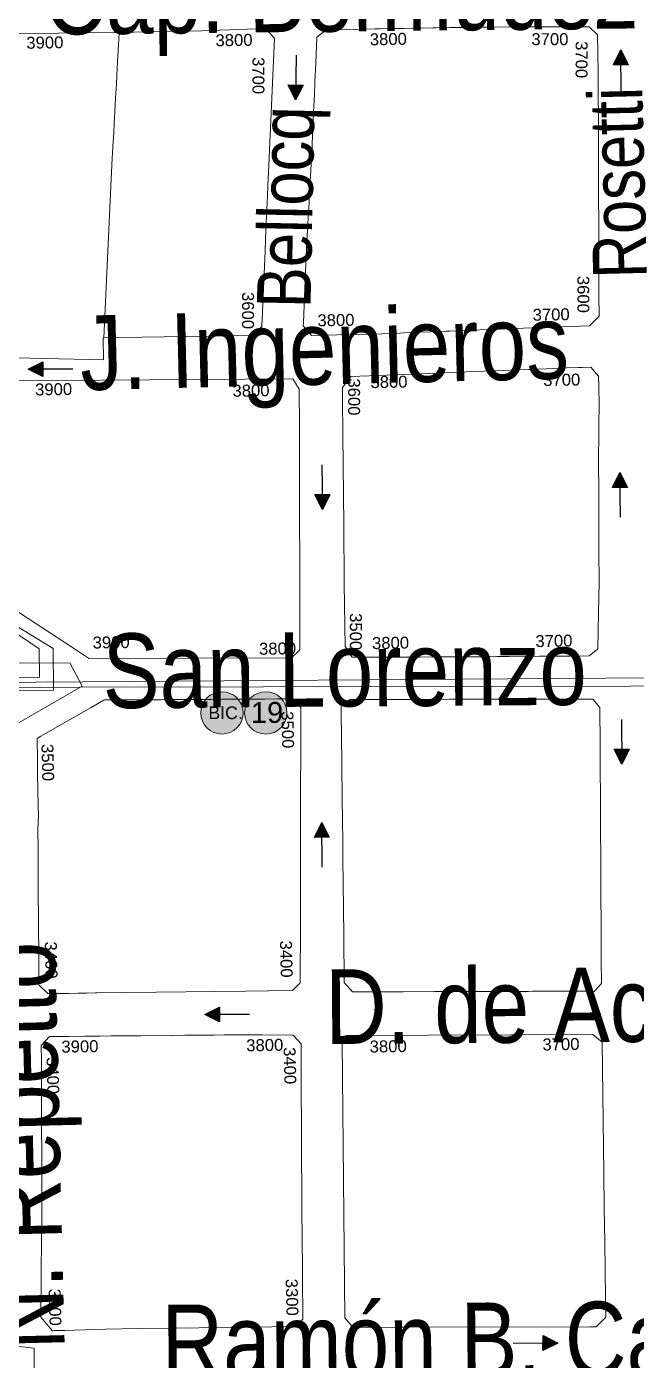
# Model space of a CAD drawing. Header units: millimetres. Extents: x 11558 to 23675, y 49449 to 61482.
# Drawn here: x 17450.5 to 17655, y 57226 to 57673.1 of the extents above; entities that cross this region are included whole.
import ezdxf

# ---------------------------------------------------------------- set-up
doc = ezdxf.new("R2010")
doc.units = ezdxf.units.MM
for name, color, linetype in [('0. autopistas', 254, 'Continuous'), ('0. plano base - nombres calles', 22, 'Continuous'), ('0. Plano Base - PLANO', 254, 'Continuous'), ('0. Plano base - sentido calles', 253, 'Continuous'), ('7. puesta en valor CC la lucila', 212, 'Continuous'), ('numeración', 7, 'Continuous')]:
    doc.layers.add(name, color=color, linetype=linetype)
for name, color, linetype, true_color in [('Linea 19 Estación Carapachay', 7, 'Continuous', 0xa80000), ('Linea 19 Plaza Miserere', 7, 'Continuous', 0x575757), ('Linea 59 Por Barrio Golf VUELTA', 7, 'Continuous', 0xffd147), ('Linea 59 Por la Lucila VUELTA', 7, 'Continuous', 0xffc20a)]:
    doc.layers.add(name, color=color, linetype=linetype, true_color=true_color)
doc.layers.add('Linea Bicentenario Nueva', color=7, linetype='Continuous', true_color=0x0000cc, transparency=0.05)
doc.layers.get('7. puesta en valor CC la lucila').off()
doc.styles.get("Standard").update_dxf_attribs({"font": 'arial.ttf'})

# ---------------------------------------------------------------- blocks, each defined once
blk = doc.blocks.new('MANZANAS')
at = {"layer": '0. Plano Base - PLANO', "color": 0, "linetype": 'Continuous', "lineweight": 5}
for points in [[(5636194.37, 6180329.48), (5636186.83, 6180325.34), (5636182.82, 6180326.97), (5636182.36, 6180327.96), (5636175.13, 6180343.49), (5636170.93, 6180352.53), (5636166.83, 6180361.66), (5636166.37, 6180362.69), (5636164.48, 6180366.88), (5636163.98, 6180368), (5636162.7, 6180370.85), (5636160.24, 6180376.26), (5636158.73, 6180379.58), (5636157.57, 6180382.09), (5636157.48, 6180382.27), (5636156.18, 6180385.06), (5636155.49, 6180386.56), (5636154.43, 6180388.83), (5636152.85, 6180392.24), (5636151.35, 6180395.47), (5636150.12, 6180398.1), (5636148.98, 6180400.55), (5636148.59, 6180401.39), (5636145.99, 6180406.98), (5636142.29, 6180414.95), (5636143.82, 6180418.45), (5636143.83, 6180418.5), (5636145.35, 6180419.33), (5636150.04, 6180421.87), (5636154.81, 6180424.46), (5636158.33, 6180426.37), (5636159.92, 6180427.24), (5636164.23, 6180429.57), (5636166.71, 6180430.92), (5636166.77, 6180430.95), (5636169.41, 6180432.38), (5636171.1, 6180433.3), (5636171.92, 6180433.75), (5636175.37, 6180435.62), (5636175.56, 6180435.72), (5636176.18, 6180436.06), (5636176.38, 6180436.17), (5636180.4, 6180438.34), (5636180.91, 6180438.62), (5636184.35, 6180440.49), (5636187.57, 6180442.22), (5636191.03, 6180444.07), (5636193.23, 6180445.23), (5636199.46, 6180448.5), (5636202.07, 6180449.87), (5636207.09, 6180452.51), (5636208.73, 6180453.37), (5636212.7, 6180455.45), (5636218.93, 6180458.7), (5636220.26, 6180459.39), (5636221.73, 6180460.14), (5636225.45, 6180459), (5636225.51, 6180458.98), (5636225.63, 6180458.75), (5636228.12, 6180454.16), (5636229.01, 6180452.52), (5636231.03, 6180448.81), (5636232.75, 6180445.52), (5636232.9, 6180445.23), (5636236.05, 6180439.22), (5636237.36, 6180436.74), (5636242.06, 6180427.77), (5636246.63, 6180419.05), (5636251.29, 6180410.15), (5636254.35, 6180404.32), (5636255.96, 6180401.25), (5636256.48, 6180400.25), (5636260.34, 6180392.89), (5636260.71, 6180392.19), (5636266.06, 6180381.97), (5636269.42, 6180375.56), (5636268.07, 6180371.17), (5636262.2, 6180367.95), (5636253.4, 6180362.93), (5636251.25, 6180361.71), (5636248.79, 6180360.31), (5636244.91, 6180358.1), (5636239.2, 6180354.84), (5636236.01, 6180353.02), (5636233.03, 6180351.32), (5636227.32, 6180348.07), (5636226.16, 6180347.41), (5636224.91, 6180346.69), (5636221.61, 6180344.81), (5636218.48, 6180343.03), (5636216.16, 6180341.7), (5636214.07, 6180340.52), (5636212.8, 6180339.79), (5636209.79, 6180338.08), (5636205.52, 6180335.64), (5636201.75, 6180333.52)], [(5636136.63, 6180298.66), (5636125.3, 6180292.58), (5636102.98, 6180340.92), (5636100.09, 6180347.32), (5636098.63, 6180350.54), (5636098.44, 6180350.97), (5636096.64, 6180354.97), (5636095.15, 6180358.26), (5636094.66, 6180359.35), (5636093.58, 6180361.75), (5636091.8, 6180365.69), (5636089.9, 6180369.91), (5636087.64, 6180374.92), (5636084.41, 6180382.05), (5636083.68, 6180383.68), (5636082.72, 6180385.8), (5636091.39, 6180390.5), (5636106.98, 6180398.94), (5636125.6, 6180409.56), (5636129.82, 6180408.07), (5636147.75, 6180369.47), (5636150.64, 6180363.24), (5636152.09, 6180360.12), (5636156.84, 6180349.9), (5636159.93, 6180343.24), (5636170.59, 6180320.31), (5636169.21, 6180316.16)], [(5636128.63, 6180285.96), (5636092.96, 6180268.41), (5636089.65, 6180269.56), (5636059.01, 6180334.07), (5636044.21, 6180365.24), (5636064.78, 6180376.2), (5636073.44, 6180380.82), (5636082.72, 6180385.8), (5636083.68, 6180383.68), (5636084.41, 6180382.05), (5636087.64, 6180374.92), (5636089.9, 6180369.91), (5636091.8, 6180365.69), (5636093.58, 6180361.75), (5636094.66, 6180359.35), (5636095.15, 6180358.26), (5636096.64, 6180354.97), (5636098.44, 6180350.97), (5636098.63, 6180350.54), (5636100.09, 6180347.32), (5636102.98, 6180340.92), (5636125.3, 6180292.58), (5636125.15, 6180292.5)], [(5636260.56, 6180242.12), (5636248.56, 6180235.85), (5636248.5, 6180235.95), (5636247.35, 6180236.59), (5636245.75, 6180237.48), (5636244.88, 6180237.97), (5636234.94, 6180256.55), (5636225.59, 6180274.15), (5636225.51, 6180274.31), (5636221.04, 6180282.72), (5636216.12, 6180291.99), (5636211.55, 6180300.58), (5636205.7, 6180311.59), (5636204.24, 6180314.35), (5636204.08, 6180314.64), (5636204.86, 6180319.2), (5636212.83, 6180323.75), (5636223.2, 6180329.69), (5636232.16, 6180334.82), (5636240.57, 6180339.63), (5636249.32, 6180344.62), (5636253.03, 6180346.74), (5636253.47, 6180346.99), (5636256.76, 6180348.87), (5636257.04, 6180349.03), (5636257.92, 6180349.53), (5636261.87, 6180351.79), (5636267.7, 6180355.12), (5636271.22, 6180357.13), (5636272.28, 6180357.73), (5636274.81, 6180359.17), (5636278.55, 6180357.68), (5636280.14, 6180354.77), (5636283.45, 6180348.73), (5636283.91, 6180347.79), (5636285.46, 6180344.63), (5636287.18, 6180341.09), (5636291.82, 6180332.14), (5636292.13, 6180331.54), (5636296.1, 6180323.95), (5636296.41, 6180323.37), (5636301.06, 6180314.49), (5636305.73, 6180305.58), (5636310.5, 6180296.46), (5636315.09, 6180287.24), (5636320.44, 6180276.37), (5636318.97, 6180272.94), (5636313.24, 6180269.9), (5636312, 6180269.25), (5636308.67, 6180267.49), (5636304.25, 6180265.16), (5636295.3, 6180260.42), (5636291.58, 6180258.46), (5636286.95, 6180256.01), (5636286.57, 6180255.81), (5636277.98, 6180251.27), (5636275.09, 6180249.75), (5636268.82, 6180246.43)], [(5636230.68, 6180226.36), (5636170.47, 6180194.85), (5636170.31, 6180194.86), (5636165.07, 6180195.39), (5636134.97, 6180198.42), (5636131.56, 6180200.73), (5636103.45, 6180261.67), (5636104.83, 6180265.64), (5636131.14, 6180279.54), (5636187.96, 6180309.56), (5636191.46, 6180307.48), (5636197.34, 6180296.23), (5636198.71, 6180293.61), (5636213.39, 6180265.54), (5636216.57, 6180259.46), (5636231.93, 6180230.08)], [(5636306.25, 6180139.45), (5636300.47, 6180136.43), (5636296.57, 6180137.89), (5636289.14, 6180151.8), (5636280.85, 6180167.32), (5636279.9, 6180169.1), (5636278.02, 6180172.63), (5636277.35, 6180173.88), (5636277.19, 6180174.18), (5636276.16, 6180176.1), (5636275.31, 6180177.69), (5636275.22, 6180177.87), (5636274.89, 6180178.49), (5636270.45, 6180186.79), (5636267.91, 6180191.55), (5636266.75, 6180193.73), (5636266.19, 6180194.77), (5636265.9, 6180195.32), (5636263.65, 6180199.53), (5636262.14, 6180202.35), (5636261.28, 6180203.97), (5636258.17, 6180209.79), (5636253.56, 6180218.41), (5636252.85, 6180219.74), (5636252.92, 6180219.88), (5636254.51, 6180223.03), (5636262.59, 6180227.23), (5636271.49, 6180231.87), (5636281.01, 6180236.83), (5636284.07, 6180238.43), (5636287.3, 6180240.11), (5636290.09, 6180241.56), (5636293.31, 6180243.24), (5636296.53, 6180244.91), (5636297.98, 6180245.67), (5636305.28, 6180249.47), (5636312.68, 6180253.33), (5636320.34, 6180257.32), (5636322.35, 6180258.36), (5636324.44, 6180259.45), (5636326.75, 6180260.66), (5636330.15, 6180259.27), (5636331.54, 6180256.64), (5636334.49, 6180251.01), (5636340.98, 6180238.69), (5636342.94, 6180234.98), (5636345.09, 6180230.89), (5636346.85, 6180227.55), (5636356.02, 6180210.13), (5636358.27, 6180205.85), (5636365.34, 6180192.42), (5636365.55, 6180192.04), (5636369.52, 6180184.5), (5636369.89, 6180183.78), (5636372.98, 6180177.91), (5636373.3, 6180177.45), (5636372.36, 6180173.91), (5636371.66, 6180173.66), (5636364.24, 6180169.78), (5636360.76, 6180167.96), (5636359.59, 6180167.35), (5636353.95, 6180164.4), (5636352.78, 6180163.79), (5636343.47, 6180158.92), (5636334.17, 6180154.05), (5636324.86, 6180149.19), (5636315.55, 6180144.32)], [(5636211.18, 6180089.36), (5636210.08, 6180088.78), (5636206.04, 6180090.01), (5636205.53, 6180090.98), (5636203.85, 6180094.15), (5636202.58, 6180096.56), (5636201.2, 6180099.17), (5636199.98, 6180101.49), (5636198.14, 6180104.96), (5636189.04, 6180122.2), (5636185.67, 6180128.58), (5636184.36, 6180131.05), (5636182.16, 6180135.23), (5636180.32, 6180139.03), (5636180.11, 6180139.47), (5636179.89, 6180139.89), (5636178.01, 6180143.35), (5636175.61, 6180147.77), (5636175.41, 6180148.14), (5636175.28, 6180148.39), (5636173.14, 6180152.36), (5636170.84, 6180156.64), (5636167.39, 6180163.05), (5636168.17, 6180164.24), (5636168.66, 6180165.03), (5636178.72, 6180180.63), (5636181.35, 6180184.71), (5636181.48, 6180184.91), (5636192.19, 6180190.51), (5636195.59, 6180192.29), (5636198.48, 6180193.82), (5636201.54, 6180195.43), (5636207.11, 6180198.37), (5636210.26, 6180200.03), (5636210.71, 6180200.26), (5636213.4, 6180201.68), (5636216.45, 6180203.29), (5636219.76, 6180205.04), (5636223.04, 6180206.76), (5636225.97, 6180208.31), (5636229.11, 6180209.96), (5636232.68, 6180211.85), (5636237.13, 6180214.19), (5636241.19, 6180213), (5636242.82, 6180209.83), (5636244.22, 6180207.11), (5636245.63, 6180204.37), (5636248.63, 6180198.52), (5636253.15, 6180189.74), (5636253.27, 6180189.51), (5636257.91, 6180180.51), (5636262.26, 6180172.1), (5636266.93, 6180163.07), (5636267.15, 6180162.64), (5636271.28, 6180154.66), (5636275.86, 6180145.83), (5636276.28, 6180145.01), (5636277.43, 6180142.79), (5636280.39, 6180137.06), (5636281.61, 6180134.7), (5636283.51, 6180131.03), (5636282.44, 6180127.53), (5636275.28, 6180123.72), (5636275.09, 6180123.62), (5636268.48, 6180120.11), (5636259.52, 6180115.33), (5636250.88, 6180110.72), (5636242.19, 6180106.04), (5636233.29, 6180101.26), (5636224.48, 6180096.52), (5636224.14, 6180096.34), (5636221.52, 6180094.93), (5636221.4, 6180094.86), (5636220.19, 6180094.21), (5636218.9, 6180093.52), (5636216.13, 6180092.03), (5636212.92, 6180090.3), (5636212.03, 6180089.83), (5636211.55, 6180089.56)], [(5636365.84, 6180043.66), (5636352.56, 6180036.72), (5636348.53, 6180038.27), (5636305.12, 6180119.85), (5636305.44, 6180122.5), (5636378.6, 6180160.94), (5636382.51, 6180160.02), (5636403.28, 6180121.33), (5636408.87, 6180110.92), (5636414.09, 6180101.19), (5636414.15, 6180101.08), (5636418.67, 6180092.68), (5636423.22, 6180084.19), (5636426.12, 6180078.8), (5636424.72, 6180074.43), (5636422.88, 6180073.47), (5636369.18, 6180045.4), (5636366.74, 6180044.13)], [(5636264.16, 6179989.56), (5636263.55, 6179989.22), (5636257.94, 6179991.45), (5636252.89, 6180001.43), (5636250.96, 6180005.25), (5636246.49, 6180014.07), (5636241.75, 6180023.44), (5636232.75, 6180040.6), (5636228.81, 6180048.12), (5636228.28, 6180049.13), (5636226.07, 6180053.33), (5636223.69, 6180057.88), (5636221.98, 6180061.16), (5636220.19, 6180064.6), (5636219.06, 6180066.71), (5636218.48, 6180067.82), (5636216.09, 6180072.26), (5636217.19, 6180076.26), (5636218.27, 6180076.84), (5636218.82, 6180077.13), (5636220.2, 6180077.86), (5636221.73, 6180078.68), (5636222.96, 6180079.3), (5636227.63, 6180081.81), (5636227.87, 6180081.94), (5636231.53, 6180083.88), (5636232.08, 6180084.17), (5636235.47, 6180085.98), (5636235.52, 6180086), (5636242.53, 6180089.73), (5636244.33, 6180090.68), (5636253.52, 6180095.57), (5636253.57, 6180095.59), (5636257.23, 6180097.53), (5636261.86, 6180100), (5636265.86, 6180102.09), (5636265.92, 6180102.14), (5636268.98, 6180103.79), (5636271.21, 6180104.96), (5636279.83, 6180109.41), (5636280.33, 6180109.66), (5636289.43, 6180114.35), (5636293.17, 6180113.02), (5636295.96, 6180107.71), (5636296.38, 6180106.91), (5636296.53, 6180106.62), (5636297.11, 6180105.51), (5636299.06, 6180101.8), (5636300.71, 6180098.67), (5636300.94, 6180098.23), (5636301.14, 6180097.86), (5636305.2, 6180090.12), (5636305.4, 6180089.74), (5636309.91, 6180081.16), (5636310.43, 6180080.17), (5636312.24, 6180076.72), (5636314.42, 6180072.58), (5636319.01, 6180063.88), (5636323.66, 6180055.12), (5636328.5, 6180046.02), (5636330.1, 6180043), (5636330.75, 6180041.77), (5636335.14, 6180033.52), (5636336.3, 6180031.32), (5636334.9, 6180027.89), (5636328.2, 6180024.3), (5636319.06, 6180019.4), (5636316.23, 6180017.88), (5636309.76, 6180014.41), (5636306.62, 6180012.73), (5636299.25, 6180008.77), (5636288.5, 6180003), (5636279.24, 6179997.89), (5636270.1, 6179992.84), (5636267.22, 6179991.25)]]:
    blk.add_lwpolyline(points, close=True, dxfattribs=at)
blk = doc.blocks.new('19 a cap')
at = {"layer": 'Linea 19 Plaza Miserere', "lineweight": 211, "true_color": 0xededed}
h = blk.add_hatch(color=7, dxfattribs=at)
h.dxf.hatch_style = 1
edge = h.paths.add_edge_path()
edge.add_arc((0, 0), 7.11, 0, 360)
at = {"layer": 'Linea 19 Plaza Miserere', "lineweight": 9}
blk.add_circle((0, 0), 7.11, dxfattribs=at)
at = {"layer": 'Linea 19 Plaza Miserere', "lineweight": 15, "insert": (-5.03, 3.65), "char_height": 7, "attachment_point": 1}
blk.add_mtext_dynamic_manual_height_columns('19', width=16.4579, gutter_width=12.5, heights=[0], dxfattribs=at)
blk = doc.blocks.new('bic. nueva fucsia')
at = {"layer": 'Linea Bicentenario Nueva', "lineweight": 211, "true_color": 0xededed}
h = blk.add_hatch(color=7, dxfattribs=at)
h.dxf.hatch_style = 1
edge = h.paths.add_edge_path()
edge.add_arc((0, 0), 7.11, 0, 360)
at = {"layer": 'Linea Bicentenario Nueva', "color": 230, "lineweight": 9, "true_color": 0xea348c}
blk.add_circle((0, 0), 7.11, dxfattribs=at)
at = {"layer": 'Linea Bicentenario Nueva', "color": 230, "lineweight": 15, "true_color": 0xea348c, "insert": (-4.55, 2.15), "char_height": 4.25, "attachment_point": 1}
blk.add_mtext_dynamic_manual_height_columns('BIC.', width=16.4579, gutter_width=12.5, heights=[0], dxfattribs=at)

msp = doc.modelspace()

# ---------------------------------------------------------------- hatches: boundary and pattern name
at = {"layer": '0. Plano base - sentido calles', "linetype": 'Continuous', "lineweight": 25, "ltscale": 2, "true_color": 0x1a1a1a}
h = msp.add_hatch(color=250, dxfattribs=at)
h.dxf.hatch_style = 1
h.paths.add_polyline_path([(17649.77, 57665.35), (17647.32, 57660.32), (17649.82, 57660.35)])
h.paths.add_polyline_path([(17649.77, 57665.35), (17649.82, 57660.35), (17652.32, 57660.37)])
h = msp.add_hatch(color=250, dxfattribs=at)
h.dxf.hatch_style = 1
h.paths.add_polyline_path([(17540.66, 57648.57), (17543.25, 57653.52), (17540.75, 57653.57)])
h.paths.add_polyline_path([(17540.66, 57648.57), (17540.75, 57653.57), (17538.25, 57653.61)])
h = msp.add_hatch(color=250, dxfattribs=at)
h.dxf.hatch_style = 1
h.paths.add_polyline_path([(17450.98, 57558.28), (17455.98, 57555.78), (17455.98, 57558.28)])
h.paths.add_polyline_path([(17450.98, 57558.28), (17455.98, 57558.28), (17455.97, 57560.78)])
h = msp.add_hatch(color=250, dxfattribs=at)
h.dxf.hatch_style = 1
h.paths.add_polyline_path([(17649.52, 57523.63), (17647.08, 57518.6), (17649.58, 57518.63)])
h.paths.add_polyline_path([(17649.52, 57523.63), (17649.58, 57518.63), (17652.08, 57518.65)])
h = msp.add_hatch(color=250, dxfattribs=at)
h.dxf.hatch_style = 1
h.paths.add_polyline_path([(17549.72, 57511.27), (17552.17, 57516.29), (17549.67, 57516.27)])
h.paths.add_polyline_path([(17549.72, 57511.27), (17549.67, 57516.27), (17547.17, 57516.24)])
h = msp.add_hatch(color=250, dxfattribs=at)
h.dxf.hatch_style = 1
h.paths.add_polyline_path([(17650.17, 57425.85), (17652.62, 57430.88), (17650.12, 57430.85)])
h.paths.add_polyline_path([(17650.17, 57425.85), (17650.12, 57430.85), (17647.62, 57430.83)])
h = msp.add_hatch(color=250, dxfattribs=at)
h.dxf.hatch_style = 1
h.paths.add_polyline_path([(17549.48, 57406.31), (17547.03, 57401.28), (17549.53, 57401.31)])
h.paths.add_polyline_path([(17549.48, 57406.31), (17549.53, 57401.31), (17552.03, 57401.33)])
h = msp.add_hatch(color=250, dxfattribs=at)
h.dxf.hatch_style = 1
h.paths.add_polyline_path([(17510.24, 57341.92), (17515.24, 57339.43), (17515.24, 57341.93)])
h.paths.add_polyline_path([(17510.24, 57341.92), (17515.24, 57341.93), (17515.23, 57344.43)])
h = msp.add_hatch(color=250, dxfattribs=at)
h.dxf.hatch_style = 1
h.paths.add_polyline_path([(17628.74, 57231.69), (17623.78, 57234.25), (17623.75, 57231.75)])
h.paths.add_polyline_path([(17628.74, 57231.69), (17623.75, 57231.75), (17623.71, 57229.25)])
at = {"layer": 'Linea Bicentenario Nueva', "lineweight": 15, "true_color": 0xea348c}
h = msp.add_hatch(dxfattribs=at)
h.set_pattern_fill('AR-HBONE', color=230)
h.set_pattern_definition([(45, (2676.38, 4132.79), (1e-14, 143.6841), [304.8, -101.6]), (135, (2748.22, 4204.64), (1e-14, 143.6841), [304.8, -101.6])])
h.paths.add_polyline_path([(17517.22, 57442.59, 1), (17525.59, 57442.59, 1)])
h.paths.add_polyline_path([(17517.84, 57439.95), (17525.89, 57439.95), (17525.89, 57445.1), (17517.84, 57445.1)], flags=9)

# ---------------------------------------------------------------- linework, layer by layer
at = {"layer": '0. autopistas'}
msp.add_arc((100045.79, 87727.56), 88085.76, 200.2261934, 200.3890536, dxfattribs=at)
at = {"layer": '0. Plano base - sentido calles', "color": 250, "linetype": 'Continuous', "lineweight": 25, "ltscale": 2, "true_color": 0x1a1a1a}
for points in [[(17649.93, 57650.35), (17649.77, 57665.35), (17652.32, 57660.37), (17647.32, 57660.32), (17649.77, 57665.35)], [(17540.93, 57663.57), (17540.66, 57648.57), (17538.25, 57653.61), (17543.25, 57653.52), (17540.66, 57648.57)], [(17465.98, 57558.3), (17450.98, 57558.28), (17455.97, 57560.78), (17455.98, 57555.78), (17450.98, 57558.28)], [(17549.57, 57526.27), (17549.72, 57511.27), (17547.17, 57516.24), (17552.17, 57516.29), (17549.72, 57511.27)], [(17649.68, 57508.63), (17649.52, 57523.63), (17652.08, 57518.65), (17647.08, 57518.6), (17649.52, 57523.63)], [(17650.02, 57440.85), (17650.17, 57425.85), (17647.62, 57430.83), (17652.62, 57430.88), (17650.17, 57425.85)], [(17549.63, 57391.31), (17549.48, 57406.31), (17552.03, 57401.33), (17547.03, 57401.28), (17549.48, 57406.31)], [(17525.24, 57341.95), (17510.24, 57341.92), (17515.23, 57344.43), (17515.24, 57339.43), (17510.24, 57341.92)], [(17613.75, 57231.88), (17628.74, 57231.69), (17623.71, 57229.25), (17623.78, 57234.25), (17628.74, 57231.69)]]:
    msp.add_lwpolyline(points, dxfattribs=at)
at = {"layer": 'Linea 19 Estación Carapachay', "lineweight": 15}
msp.add_lwpolyline([(19873.95, 57363.46), (18249.52, 57347.67), (18251.94, 57007.22), (17481.19, 57000.91), (17452.58, 57097.86), (17453.05, 57230.02), (17424.1, 57233.29), (17418.3, 57238.42), (17398.66, 57342.88), (17399.43, 57411.84), (17469.18, 57451.96), (17465.03, 57459.78), (17174.57, 57457.89), (16228.33, 57449.93)], dxfattribs=at)
at = {"layer": 'Linea 19 Plaza Miserere', "lineweight": 15}
msp.add_lwpolyline([(16603.31, 57447.28), (17595.39, 57454.36), (18252.54, 57458.84), (18253.7, 57328.56), (18254.48, 57237.05), (18352.94, 57237.32), (18350.11, 57461.39), (19557.69, 57472.87), (19856.73, 57473.61), (19849.17, 57392.22), (19846.1, 57357.31), (19839.43, 57279.11), (19828.15, 57148.42), (19816.09, 57017.92), (19811.87, 56917.69), (19808.59, 56826.99), (19805.79, 56730.36), (19804.14, 56673.35), (19797.92, 56520.3), (19789.35, 56421.07), (19744.87, 56088.72), (19731.28, 55892.72)], dxfattribs=at)
at = {"layer": 'Linea 59 Por Barrio Golf VUELTA', "lineweight": 15}
msp.add_lwpolyline([(16922.45, 57319.1), (16946.74, 57319.1), (16946.63, 57336.93), (17045.71, 57337.22), (17044, 57446.48), (17459.54, 57450.66), (17459.4, 57464.68), (17425.85, 57485.11), (17383.62, 57515.99), (17352.52, 57555.7), (17335.43, 57598.06), (17322.7, 57669.91), (17327.74, 57706.15), (17334.58, 57726.51), (17344.46, 57745.58), (17351.9, 57758.2), (17393.54, 57798.32), (17487.16, 57856.59), (18647.9, 57870.22)], dxfattribs=at)
at = {"layer": 'Linea 59 Por la Lucila VUELTA', "lineweight": 15}
msp.add_lwpolyline([(16942.61, 57319.1), (16942.61, 57339.75), (17040.54, 57339.84), (17040.56, 57451.66), (17209.48, 57452.94), (17454.76, 57455.07), (17454.68, 57464.55), (17425.03, 57484.49), (17382.61, 57514.48), (17351.24, 57554.58), (17333.72, 57597.62), (17320.52, 57670.08), (17325.41, 57706.36), (17332.38, 57725.89), (17350.18, 57758.69), (17392.71, 57799.51), (17484.75, 57857.44), (17930.16, 57866.01), (19929.8, 57886.58)], dxfattribs=at)
at = {"layer": 'Linea Bicentenario Nueva', "color": 230, "lineweight": 15, "true_color": 0xea348c}
msp.add_lwpolyline([(15478.06, 55091.64), (15472.14, 55308.43), (15221.74, 55300.15), (15300.84, 56240.68), (15379.93, 56218.95), (15509.99, 56529.49), (15625.21, 56789.97), (15673.75, 56879.78), (16120.31, 56976.8), (16671.38, 56982.43), (16641.58, 57214.43), (16613.47, 57444.51), (17468.31, 57451.7), (17899.55, 57452.47), (18001.88, 57453.3), (18290.15, 57456.57), (19863.73, 57471.64), (19819.9, 57016.86)], dxfattribs=at)

# ---------------------------------------------------------------- block references
at = {"layer": '0. Plano Base - PLANO', "color": 28, "lineweight": 5, "true_color": 0x0d0d0d, "rotation": 332.5463477508169}
msp.add_blockref('MANZANAS', (-7833237.48, -2828296.13), dxfattribs=at)
at = {"layer": '7. puesta en valor CC la lucila', "color": 250, "lineweight": 30, "rotation": 332.5463477508169}
msp.add_blockref('MANZANAS', (-7833237.48, -2828296.13), dxfattribs=at)
at = {"layer": 'Linea 19 Plaza Miserere', "color": 188, "lineweight": 15, "true_color": 0x0a090b}
msp.add_blockref('19 a cap', (17530.72, 57443.05), dxfattribs=at)
at = {"layer": 'Linea Bicentenario Nueva', "lineweight": 15}
msp.add_blockref('bic. nueva fucsia', (17516.02, 57443.05), dxfattribs=at)

# ---------------------------------------------------------------- texts
at = {"layer": '0. plano base - nombres calles', "color": 250, "lineweight": 15, "true_color": 0x1a1a1a, "attachment_point": 1}
for s, insert, char_height, rotation in [('{\\fArial Narrow|b0|i0|c0|p34;Cap. Bermudez}', (17456.25, 57695.45), 25, 0.6041), ('{\\fArial Narrow|b0|i0|c0|p34;Rosetti}', (17640.57, 57588.45), 18, 91.4248), ('{\\fArial Narrow|b0|i0|c0|p34;Bellocq}', (17527.73, 57578.97), 18, 88.8897), ('{\\fArial Narrow|b0|i0|c0|p34;J. Ingenieros}', (17468.08, 57576.2), 25, 1.3844), ('{\\fArial Narrow|b0|i0|c0|p34;San Lorenzo}', (17475.91, 57469.62), 25, 0.4044), ('{\\fArial Narrow|b0|i0|c0|p34;N. Repetto}', (17438.3, 57229.08), 25, 91.4248), ('{\\fArial Narrow|b0|i0|c0|p34;D. de Acassuso}', (17550.52, 57357.01), 25, 0.4044), ('{\\fArial Narrow|b0|i0|c0|p34;Ramón B. Castro}', (17495.66, 57244.59), 25, 0.4044)]:
    msp.add_mtext_dynamic_manual_height_columns(s, width=329.255, gutter_width=12.5, heights=[0], dxfattribs=dict(at, insert=insert, char_height=char_height, rotation=rotation))
at = {"layer": 'numeración', "color": 251, "true_color": 0x606162, "char_height": 4, "attachment_point": 1}
for s, insert, rotation in [('3900', (17450.36, 57669.71), 0.9091), ('3800', (17513.82, 57670.54), 0.9091), ('3800', (17565.58, 57670.87), 0.9091), ('3700', (17619.82, 57670.93), 0.0546), ('3700', (17638.67, 57668.28), 269.9232), ('3700', (17530.27, 57662.92), 269.9232), ('3600', (17639.26, 57589.58), 269.9232), ('3600', (17526.78, 57584.15), 269.9232), ('3800', (17548.01, 57576.65), 0.9091), ('3700', (17620.2, 57578.52), 0.9091), ('3900', (17453.3, 57553.46), 0.9091), ('3800', (17519.52, 57553.03), 0.9091), ('3600', (17562.36, 57555.19), 269.9232), ('3800', (17565.8, 57555.93), 0.9091), ('3700', (17623.75, 57556.63), 0.9091), ('3500', (17562.95, 57476.49), 269.9232), ('3900', (17472.6, 57468.61), 0.9091), ('3800', (17566.32, 57468.43), 0.9091), ('3700', (17621.13, 57469.11), 0.9091), ('3800', (17528.41, 57466.53), 0.9091), ('3500', (17539.95, 57443.64), 271.408), ('3500', (17459.46, 57432.66), 271.408), ('3400', (17460.59, 57366.43), 271.408), ('3400', (17539.47, 57366.77), 271.408), ('3800', (17524.13, 57333.58), 0.9091), ('3700', (17623.49, 57333.86), 0.9091), ('3900', (17462.13, 57333.13), 0.9091), ('3400', (17540.68, 57331.03), 271.408), ('3800', (17565.54, 57333.15), 0.9091), ('3400', (17461.17, 57327.69), 271.408), ('3300', (17461.88, 57250.03), 271.408), ('3300', (17541.39, 57253.37), 271.408)]:
    msp.add_mtext_dynamic_manual_height_columns(s, width=16.0314, gutter_width=12.5, heights=[0], dxfattribs=dict(at, insert=insert, rotation=rotation))

doc.saveas('drawing.dxf')
